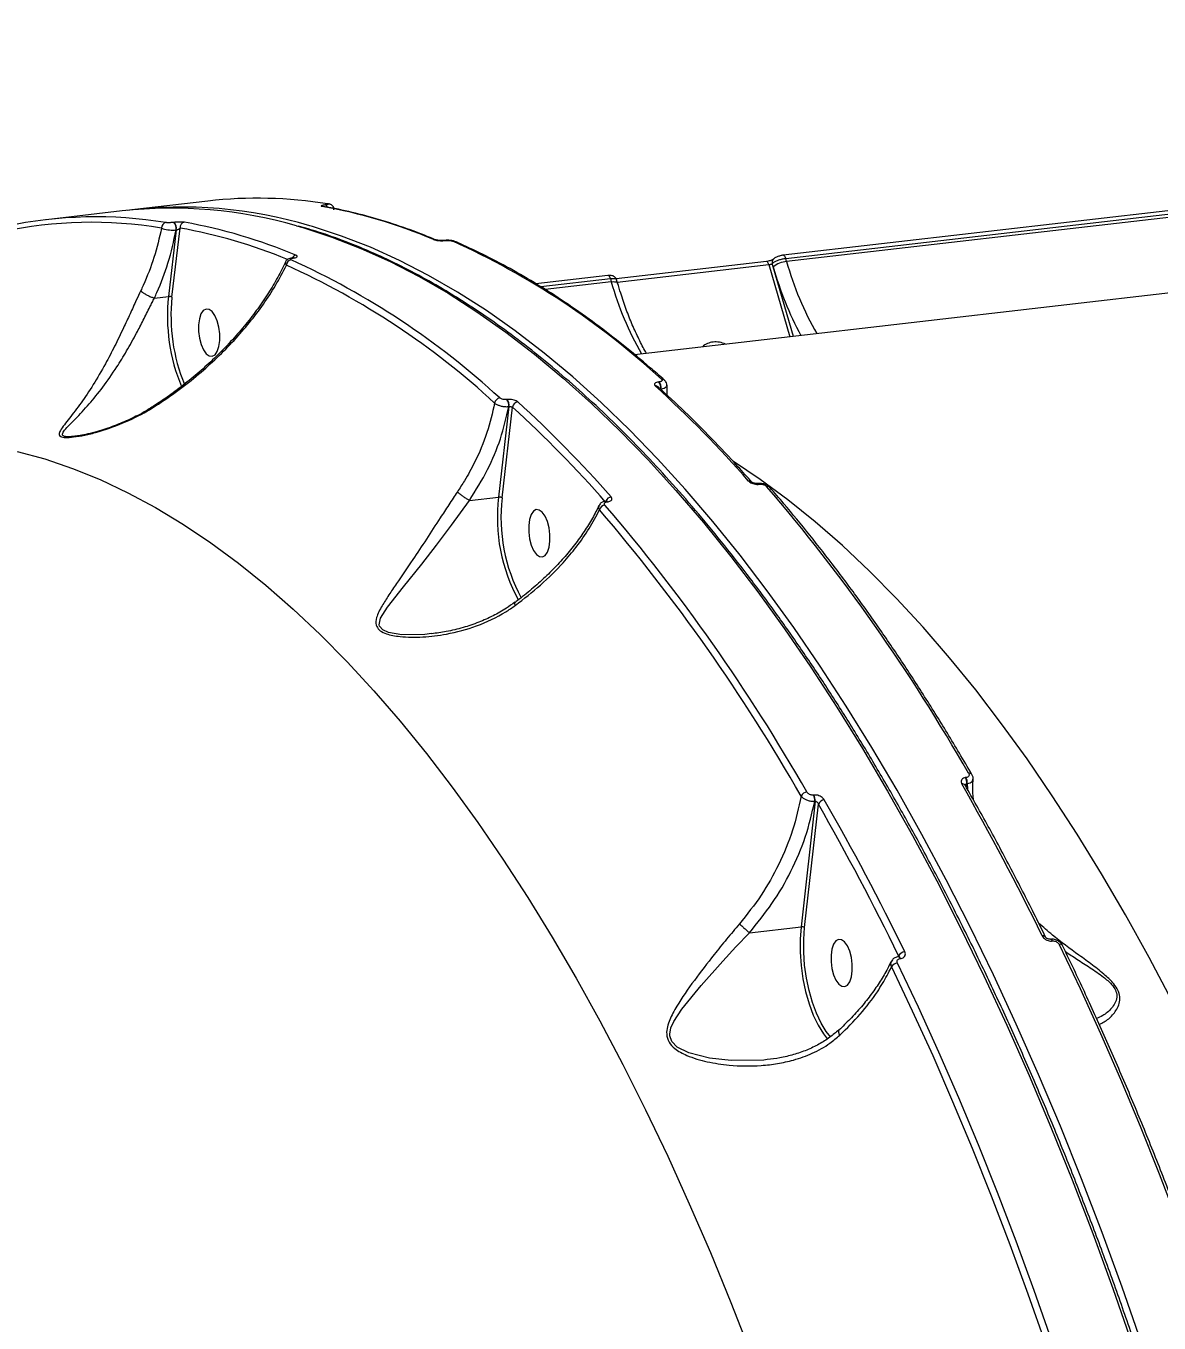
# Model space of a CAD drawing. Header units: millimetres. Extents: x -10881 to 8954, y -8695 to 5624.
# Drawn here: x 4258.3 to 4471.9, y -3140.9 to -2896.4 of the extents above; entities that cross this region are included whole.
import ezdxf

# ---------------------------------------------------------------- set-up
doc = ezdxf.new("R2010")
doc.units = ezdxf.units.MM
for name, color, linetype in [('DIKOM_ОБЪЕКТ', 7, 'Continuous'), ('DIKOM_РАЗМЕР_ЗОНА', 7, 'Continuous'), ('DIKOM_РАЗМЕР_ОБЪЕКТА', 7, 'Continuous')]:
    doc.layers.add(name, color=color, linetype=linetype)
doc.styles.add('style1', font='arial.ttf', dxfattribs={"width": 0.8})
doc.dimstyles.new('1-50', dxfattribs={"dimtxt": 300, "dimasz": 200, "dimexe": 100, "dimexo": 0, "dimgap": 100, "dimtad": 1, "dimtxsty": 'style1', "dimcen": 200, "dimclrd": 7, "dimclre": 7, "dimclrt": 7, "dimadec": 1, "dimazin": 2, "dimtfac": 1, "dimtmove": 0, "dimatfit": 2, "dimfxl": 0, "dimlwd": 25, "dimlwe": 18, "dimarcsym": 0})

# ---------------------------------------------------------------- blocks, each defined once
blk = doc.blocks.new('*D10')
at = {"layer": 'Defpoints', "color": 0, "transparency": 16777216}
for p in [(-7152.73, 2730.8), (7385.22, 911.28), (7385.22, -7693.77)]:
    blk.add_point(p, dxfattribs=at)
at = {"layer": 'DIKOM_РАЗМЕР_ОБЪЕКТА', "color": 7, "lineweight": 18, "transparency": 16777216}
for p, q in [((-7152.73, 2730.8), (-7152.73, -7793.77)), ((7385.22, 911.28), (7385.22, -7793.77))]:
    blk.add_line(p, q, dxfattribs=at)
at = {"layer": 'DIKOM_РАЗМЕР_ОБЪЕКТА', "color": 7, "lineweight": 25, "transparency": 16777216}
blk.add_line((-6952.73, -7693.77), (7185.22, -7693.77), dxfattribs=at)
at = {"layer": 'DIKOM_РАЗМЕР_ОБЪЕКТА', "color": 7, "transparency": 16777216}
for points in [[(-6952.73, -7660.43), (-6952.73, -7727.1), (-7152.73, -7693.77)], [(7185.22, -7660.43), (7185.22, -7727.1), (7385.22, -7693.77)]]:
    blk.add_solid(points, dxfattribs=at)
at = {"layer": 'DIKOM_РАЗМЕР_ОБЪЕКТА', "color": 7, "transparency": 16777216, "insert": (116.24, -7440.59), "char_height": 300, "attachment_point": 5, "style": 'style1'}
blk.add_mtext('14500', dxfattribs=at)
blk = doc.blocks.new('*D12')
at = {"layer": 'Defpoints', "color": 0, "transparency": 16777216}
for p in [(-9113.32, 3014.05), (8954.2, 2756.48), (8954.2, -8594.51)]:
    blk.add_point(p, dxfattribs=at)
at = {"layer": 'DIKOM_РАЗМЕР_ЗОНА', "color": 7, "lineweight": 18, "transparency": 16777216}
for p, q in [((-9113.32, 3014.05), (-9113.32, -8694.51)), ((8954.2, 2756.48), (8954.2, -8694.51))]:
    blk.add_line(p, q, dxfattribs=at)
at = {"layer": 'DIKOM_РАЗМЕР_ЗОНА', "color": 7, "lineweight": 25, "transparency": 16777216}
blk.add_line((-8913.32, -8594.51), (8754.2, -8594.51), dxfattribs=at)
at = {"layer": 'DIKOM_РАЗМЕР_ЗОНА', "color": 7, "transparency": 16777216}
for points in [[(-8913.32, -8561.18), (-8913.32, -8627.85), (-9113.32, -8594.51)], [(8754.2, -8561.18), (8754.2, -8627.85), (8954.2, -8594.51)]]:
    blk.add_solid(points, dxfattribs=at)
at = {"layer": 'DIKOM_РАЗМЕР_ЗОНА', "color": 7, "transparency": 16777216, "insert": (-79.56, -8341.34), "char_height": 300, "attachment_point": 5, "style": 'style1'}
blk.add_mtext('18000', dxfattribs=at)

msp = doc.modelspace()

# ---------------------------------------------------------------- linework, layer by layer
at = {"layer": 'DIKOM_ОБЪЕКТ', "color": 7, "linetype": 'Continuous', "lineweight": 15}
for p, q in [((4664.16, -2924.729), (4373.044, -2958.332)), ((4292.593, -2929.366), (4278.244, -2931.022)), ((4276.457, -2931.228), (4262.108, -2932.884)), ((4314.752, -2930.096), (4314.723, -2930.1)), ((4475.201, -2931.027), (4401.042, -2939.587)), ((4401.52, -2940.174), (4475.679, -2931.615)), ((4286.131, -2933.4), (4286.102, -2933.403)), ((4475.853, -2932.213), (4401.695, -2940.773)), ((4286.628, -2934.819), (4285.159, -2947.348)), ((4285.825, -2947.507), (4287.354, -2934.462)), ((4286.598, -2934.823), (4286.628, -2934.819)), ((4337.266, -2936.784), (4337.174, -2936.795)), ((4337.283, -2936.812), (4337.375, -2936.801)), ((4308.583, -2940.095), (4308.491, -2940.106)), ((4308.599, -2940.123), (4308.692, -2940.112)), ((4397.876, -2940.776), (4369.569, -2944.043)), ((4369.777, -2944.661), (4398.354, -2941.363)), ((4398.354, -2941.363), (4402.307, -2954.954)), ((4399.181, -2941.792), (4398.996, -2941.158)), ((4401.695, -2940.773), (4401.52, -2940.174)), ((4367.984, -2943.403), (4354.426, -2944.968)), ((4355.337, -2945.505), (4368.462, -2943.99)), ((4368.462, -2943.99), (4368.636, -2944.589)), ((4402.987, -2954.876), (4399.181, -2941.792)), ((4368.636, -2944.589), (4356.15, -2946.03)), ((4369.83, -2944.843), (4369.65, -2944.225)), ((4282.512, -2947.652), (4282.519, -2947.652)), ((4282.519, -2947.652), (4285.159, -2947.348)), ((4377.648, -2963.477), (4377.599, -2963.482)), ((4377.946, -2964.818), (4377.995, -2964.812)), ((4379.161, -2965.964), (4379.187, -2964.107)), ((4349.355, -2968.118), (4347.399, -2985.172)), ((4348.064, -2985.33), (4350.024, -2968.24)), ((4349.008, -2966.782), (4348.958, -2966.788)), ((4349.306, -2968.124), (4349.355, -2968.118)), ((4396.353, -2982.63), (4396.282, -2982.638)), ((4396.532, -2982.765), (4396.603, -2982.757)), ((4341.936, -2985.802), (4347.399, -2985.172)), ((4367.691, -2985.938), (4367.62, -2985.947)), ((4367.869, -2986.074), (4367.941, -2986.065)), ((4435.51, -3038.041), (4435.439, -3038.049)), ((4435.571, -3039.897), (4435.649, -3039.203)), ((4435.649, -3039.203), (4435.72, -3039.195)), ((4435.72, -3039.195), (4435.764, -3040.242)), ((4406.848, -3041.349), (4406.777, -3041.357)), ((4407.058, -3042.503), (4404.403, -3066.169)), ((4405.068, -3066.327), (4407.675, -3043.089)), ((4406.987, -3042.512), (4407.058, -3042.503)), ((4394.675, -3067.292), (4404.403, -3066.169)), ((4451.429, -3068.522), (4451.38, -3068.528)), ((4451.761, -3068.86), (4451.81, -3068.854)), ((4422.788, -3071.828), (4422.739, -3071.834)), ((4422.807, -3071.657), (4422.741, -3071.834)), ((4423.12, -3072.166), (4423.17, -3072.16))]:
    msp.add_line(p, q, dxfattribs=at)
at = {"layer": 'DIKOM_ОБЪЕКТ', "color": 7, "linetype": 'Continuous', "lineweight": 15, "flags": 128}
for points in [[(4314.33, -2930.383), (4314.275, -2930.375), (4314.1, -2930.376)], [(4309.314, -2934.038), (4310.519, -2934.384), (4315.984, -2936.166), (4321.455, -2938.295), (4326.929, -2940.769), (4332.402, -2943.586), (4337.867, -2946.745), (4343.322, -2950.242), (4348.761, -2954.074), (4354.179, -2958.238), (4359.573, -2962.731), (4364.937, -2967.549), (4370.267, -2972.688), (4375.559, -2978.143), (4380.808, -2983.911), (4386.009, -2989.985), (4391.159, -2996.361), (4396.253, -3003.034), (4401.286, -3009.997), (4406.255, -3017.246), (4411.155, -3024.773), (4415.982, -3032.574), (4420.733, -3040.64), (4425.402, -3048.966), (4429.986, -3057.544), (4434.482, -3066.366), (4438.885, -3075.427), (4443.192, -3084.717), (4447.399, -3094.23), (4451.503, -3103.956), (4455.499, -3113.889), (4459.386, -3124.019), (4463.159, -3134.338), (4466.815, -3144.838)], [(4468.602, -3144.632), (4464.946, -3134.132), (4461.173, -3123.813), (4457.286, -3113.683), (4453.29, -3103.75), (4449.186, -3094.023), (4444.979, -3084.511), (4440.672, -3075.221), (4436.269, -3066.16), (4431.773, -3057.337), (4427.189, -3048.759), (4422.52, -3040.434), (4417.769, -3032.368), (4412.942, -3024.567), (4408.042, -3017.04), (4403.073, -3009.791), (4398.04, -3002.827), (4392.946, -2996.155), (4387.796, -2989.778), (4382.595, -2983.704), (4377.346, -2977.937), (4372.054, -2972.482), (4366.724, -2967.343), (4361.36, -2962.525), (4355.966, -2958.032), (4350.548, -2953.868), (4345.109, -2950.035), (4339.654, -2946.538), (4334.189, -2943.38), (4328.716, -2940.562), (4323.242, -2938.088), (4317.771, -2935.96), (4312.306, -2934.178), (4311.792, -2934.028)], [(4398.354, -2941.363), (4398.297, -2941.197), (4398.228, -2941.052), (4398.151, -2940.934), (4398.068, -2940.846), (4397.982, -2940.792), (4397.897, -2940.774), (4397.876, -2940.776)], [(4401.52, -2940.174), (4401.463, -2940.009), (4401.395, -2939.865), (4401.319, -2939.747), (4401.236, -2939.659), (4401.151, -2939.605), (4401.065, -2939.586), (4401.039, -2939.588)], [(4368.462, -2943.99), (4368.405, -2943.825), (4368.337, -2943.681), (4368.26, -2943.562), (4368.178, -2943.475), (4368.092, -2943.42), (4368.007, -2943.402), (4367.984, -2943.403)], [(4368.636, -2944.589), (4368.971, -2944.565), (4369.265, -2944.572), (4369.506, -2944.612), (4369.687, -2944.681), (4369.799, -2944.779), (4369.83, -2944.843)], [(4290.983, -2951.56), (4290.826, -2952.688), (4290.832, -2953.937), (4290.999, -2955.207), (4291.315, -2956.393), (4291.753, -2957.4), (4292.279, -2958.147), (4292.849, -2958.573), (4293.418, -2958.643), (4293.938, -2958.352), (4294.369, -2957.723), (4294.676, -2956.808), (4294.832, -2955.68), (4294.827, -2954.431), (4294.659, -2953.162), (4294.343, -2951.975), (4293.905, -2950.968), (4293.379, -2950.221), (4292.809, -2949.796), (4292.241, -2949.725), (4291.72, -2950.016), (4291.289, -2950.645), (4290.983, -2951.56)], [(4256.611, -2976.573), (4261.825, -2977.996), (4267.05, -2979.768), (4272.282, -2981.889), (4277.515, -2984.357), (4282.744, -2987.169), (4287.965, -2990.322), (4293.172, -2993.814), (4298.362, -2997.641), (4303.528, -3001.8), (4308.667, -3006.288), (4313.774, -3011.099), (4318.843, -3016.229), (4323.87, -3021.674), (4328.851, -3027.428), (4333.78, -3033.487), (4338.653, -3039.844), (4343.466, -3046.493), (4348.214, -3053.429), (4352.893, -3060.645), (4357.498, -3068.134), (4362.026, -3075.889), (4366.471, -3083.904), (4370.83, -3092.17), (4375.098, -3100.68), (4379.272, -3109.426), (4383.348, -3118.399), (4387.322, -3127.592), (4391.191, -3136.997), (4394.95, -3146.603)], [(4474.383, -3080.217), (4470.024, -3071.951), (4465.579, -3063.937), (4461.052, -3056.181), (4456.447, -3048.692), (4451.768, -3041.476), (4447.02, -3034.54), (4442.207, -3027.891), (4437.333, -3021.534), (4432.404, -3015.475), (4427.424, -3009.721), (4422.397, -3004.276), (4417.327, -2999.146), (4412.221, -2994.335), (4407.082, -2989.848), (4401.915, -2985.688), (4396.726, -2981.861), (4391.681, -2978.473)], [(4334.766, -3010.916), (4333.485, -3011.096), (4329.144, -3011.131), (4326.637, -3010.714), (4325.551, -3010.22), (4324.971, -3009.526), (4324.967, -3009.515), (4324.902, -3009.27), (4325.141, -3007.997), (4326.421, -3005.93), (4329.463, -3002.084), (4332.946, -2997.808), (4335.708, -2994.241), (4338.543, -2990.442), (4340.234, -2988.127), (4341.929, -2985.803), (4341.93, -2985.801), (4341.93, -2985.801)], [(4353.222, -2989.384), (4353.066, -2990.512), (4353.071, -2991.761), (4353.239, -2993.031), (4353.554, -2994.217), (4353.993, -2995.224), (4354.518, -2995.971), (4355.089, -2996.397), (4355.657, -2996.467), (4356.178, -2996.176), (4356.609, -2995.547), (4356.915, -2994.632), (4357.072, -2993.504), (4357.066, -2992.255), (4356.899, -2990.986), (4356.583, -2989.799), (4356.145, -2988.792), (4355.619, -2988.045), (4355.049, -2987.62), (4354.48, -2987.549), (4353.959, -2987.84), (4353.528, -2988.469), (4353.222, -2989.384)], [(4404.403, -3066.169), (4404.235, -3068.521), (4404.24, -3070.979), (4404.417, -3073.485), (4404.763, -3075.981), (4405.27, -3078.41), (4405.925, -3080.712), (4406.714, -3082.836), (4407.617, -3084.732), (4408.614, -3086.354), (4409.391, -3087.347)], [(4398.04, -3091.189), (4397.402, -3091.306), (4391.21, -3091.413), (4387.157, -3090.974), (4383.254, -3089.971), (4381.031, -3088.853), (4380.022, -3087.802), (4379.671, -3086.75), (4379.658, -3086.454), (4379.887, -3085.215), (4380.424, -3084.015), (4381.941, -3081.684), (4385.554, -3077.229), (4389.638, -3072.681), (4392.12, -3069.988), (4394.672, -3067.292), (4394.673, -3067.291), (4394.673, -3067.291)], [(4409.994, -3086.963), (4409.152, -3085.899), (4408.185, -3084.326), (4407.309, -3082.488), (4406.545, -3080.429), (4405.909, -3078.196), (4405.418, -3075.842), (4405.082, -3073.421), (4404.91, -3070.991), (4404.906, -3068.607), (4405.068, -3066.327)], [(4410.226, -3070.382), (4410.07, -3071.51), (4410.075, -3072.759), (4410.243, -3074.028), (4410.558, -3075.214), (4410.997, -3076.222), (4411.522, -3076.968), (4412.093, -3077.394), (4412.661, -3077.464), (4413.182, -3077.173), (4413.613, -3076.545), (4413.919, -3075.629), (4414.076, -3074.501), (4414.07, -3073.252), (4413.903, -3071.983), (4413.587, -3070.797), (4413.149, -3069.79), (4412.623, -3069.043), (4412.053, -3068.617), (4411.484, -3068.547), (4410.963, -3068.838), (4410.532, -3069.466), (4410.226, -3070.382)], [(4453.071, -3069.498), (4457.008, -3077.795), (4460.864, -3086.276), (4464.638, -3094.937), (4468.327, -3103.771), (4471.928, -3112.772), (4475.439, -3121.934), (4478.857, -3131.251), (4482.18, -3140.716)], [(4451.694, -3144.235), (4448.372, -3134.77), (4444.954, -3125.453), (4441.443, -3116.291), (4437.842, -3107.29), (4434.153, -3098.456), (4430.379, -3089.795), (4426.522, -3081.313), (4422.586, -3073.017)], [(4421.447, -3073.731), (4425.375, -3082.009), (4429.223, -3090.472), (4432.989, -3099.114), (4436.669, -3107.929), (4440.262, -3116.91), (4443.765, -3126.052), (4447.176, -3135.348), (4450.491, -3144.792)]]:
    msp.add_lwpolyline(points, dxfattribs=at)
at = {"layer": 'DIKOM_ОБЪЕКТ', "color": 7, "linetype": 'Continuous', "lineweight": 15}
for centre, radius, start, end in [((4301.915, -3011.384), 82.546, 80.75383, 96.48411), ((4285.754, -3016.028), 85.308, 73.96796, 96.25645), ((4287.635, -3015.006), 84.504, 73.38904, 96.99018), ((4296.818, -3027.083), 98.238, 67.06038, 79.86778), ((4314.473, -2930.686), 0.638, 15.40102, 66.93832), ((4314.499, -2930.687), 0.643, 14.82425, 66.83457), ((4270.668, -3014.923), 81.545, 80.69134, 102.00071), ((4271.474, -3014.078), 81.726, 80.69134, 102.00071), ((4284.862, -2934.419), 1.005, 99.70679, 181.83804), ((4285.261, -2934.494), 1.377, 346.17307, 52.37175), ((4285.291, -2934.49), 1.377, 346.17307, 52.37175), ((4288.364, -2934.367), 1.015, 99.9182, 185.38379), ((4270.907, -3030.073), 98.238, 67.06038, 79.86778), ((4270.173, -3030.681), 97.741, 67.49412, 79.87635), ((4335.201, -2937.389), 0.781, 66.80698, 96.90533), ((4337.197, -2937.001), 0.208, 65.52342, 96.4711), ((4337.289, -2936.991), 0.208, 65.53419, 96.06278), ((4338.855, -2937.707), 0.781, 66.70226, 96.91177), ((4277.514, -3072.189), 148.478, 47.35377, 65.6379), ((4308.453, -2941.5), 1.065, 99.57074, 177.69286), ((4246.277, -3076.416), 148.15, 47.35377, 65.6379), ((4247.029, -3075.708), 148.478, 47.35377, 65.6379), ((4309.338, -2940.59), 0.996, 98.15099, 151.31723), ((4308.513, -2940.312), 0.208, 65.53048, 96.20238), ((4308.605, -2940.302), 0.208, 65.53194, 96.14731), ((4399.782, -2940.912), 0.823, 136.76723, 197.37372), ((4402.073, -2945.316), 4.558, 94.76135, 129.37515), ((4458.551, -2924.971), 59.012, 195.53233, 209.8781), ((4460.387, -2924.668), 63.557, 195.631, 208.21351), ((4425.493, -2928.787), 59.012, 195.53233, 209.8781), ((4319.679, -2951.042), 34.717, 173.8911, 202.55576), ((4319.32, -2951.086), 33.686, 173.90118, 202.46179), ((4388.148, -2959.309), 3.376, 95.54811, 133.39231), ((4388.264, -2960.538), 4.61, 65.22651, 95.50797), ((4376.226, -2964.552), 1.74, 351.20673, 37.92552), ((4376.275, -2964.546), 1.74, 351.20673, 37.92552), ((4378.207, -2963.697), 0.728, 49.10926, 98.17087), ((4377.025, -2964.953), 0.725, 48.94163, 98.27683), ((4222.221, -3133.755), 229.496, 41.34465, 47.61728), ((4347.796, -2967.651), 1.169, 98.73519, 169.82859), ((4347.586, -2967.858), 1.74, 351.20673, 37.92552), ((4347.635, -2967.852), 1.74, 351.20673, 37.92552), ((4351.185, -2968.382), 1.169, 98.6252, 173.0431), ((4195.694, -3137.356), 228.95, 41.34465, 47.61728), ((4196.311, -3136.745), 229.496, 41.34465, 47.61728), ((4394.629, -2982.835), 0.692, 42.98924, 99.43491), ((4396.289, -2982.934), 0.295, 34.76364, 91.36695), ((4396.359, -2982.927), 0.297, 34.86714, 90.37684), ((4398.032, -2983.844), 0.694, 43.44511, 99.36628), ((4134.16, -3209.229), 347.385, 29.67372, 40.60013), ((4379.571, -2989.088), 32.409, 173.05974, 208.67208), ((4379.574, -2989.072), 31.731, 173.22758, 208.3792), ((4368.783, -2986.367), 1.237, 98.28404, 160.13548), ((4367.607, -2987.897), 1.232, 98.10708, 165.20144), ((4103.239, -3213.153), 346.618, 29.67372, 40.60013), ((4103.674, -3212.747), 347.385, 29.67372, 40.60013), ((4367.626, -2986.243), 0.297, 34.83858, 90.64859), ((4367.698, -2986.233), 0.295, 34.73292, 91.66375), ((4434.845, -3039.879), 0.631, 37.18824, 102.43819), ((4006.927, -3284.178), 492.93, 26.02497, 29.79221), ((4433.638, -3038.973), 2.024, 353.46067, 27.15226), ((4433.71, -3038.964), 2.024, 353.46067, 27.15226), ((4436.132, -3037.847), 0.613, 36.36934, 103.55544), ((4405.667, -3042.166), 1.404, 96.71088, 154.28823), ((4404.976, -3042.281), 2.024, 353.46067, 27.15226), ((4405.047, -3042.273), 2.024, 353.46067, 27.15226), ((4408.949, -3043.628), 1.383, 96.26072, 157.0555), ((3980.913, -3287.421), 491.757, 26.02497, 29.79221), ((3981.017, -3287.169), 492.93, 26.02497, 29.79221), ((4404.537, -3067.084), 0.925, 54.94816, 98.33679), ((4450.035, -3068.454), 0.578, 34.92658, 105.9848), ((4451.321, -3068.981), 0.456, 15.39792, 82.91927), ((4451.366, -3068.978), 0.461, 15.60473, 81.80347), ((4424.111, -3072.369), 1.486, 95.63944, 151.38601), ((4453.228, -3070.059), 0.583, 35.36135, 105.66557), ((4422.749, -3074.542), 1.534, 96.10153, 148.08995), ((4422.679, -3072.288), 0.459, 15.50348, 82.34885), ((4422.73, -3072.281), 0.456, 15.38594, 82.9841)]:
    msp.add_arc(centre, radius, start, end, dxfattribs=at)
for points, knots in [([(4314.723, -2930.1), (4314.657, -2930.108), (4314.442, -2930.134), (4314.14, -2930.188), (4313.927, -2930.258), (4313.894, -2930.326), (4314.031, -2930.36), (4314.1, -2930.376)], [0, 0, 0, 0, 0.093152, 0.3038958, 0.5302269, 0.765188, 1, 1, 1, 1]), ([(4314.331, -2930.383), (4314.33, -2930.383), (4314.321, -2930.382), (4314.326, -2930.383), (4314.331, -2930.383)], [0, 0, 0, 0, 0.0757861, 1, 1, 1, 1]), ([(4335.501, -2936.668), (4334.587, -2936.294), (4331.939, -2935.212), (4327.56, -2933.657), (4322.369, -2932.112), (4317.959, -2931.053), (4315.284, -2930.559), (4314.33, -2930.383)], [0, 0, 0, 0, 0.1293171, 0.3744333, 0.6194503, 0.8643331, 1, 1, 1, 1]), ([(4315.178, -2929.91), (4315.225, -2929.921), (4315.318, -2929.942), (4315.295, -2929.987), (4315.15, -2930.035), (4314.943, -2930.073), (4314.796, -2930.091), (4314.752, -2930.096)], [0, 0, 0, 0, 0.2336562, 0.4673227, 0.6955597, 0.9087114, 1, 1, 1, 1]), ([(4316.342, -2931.007), (4316.349, -2930.954), (4316.372, -2930.776), (4316.272, -2930.502), (4316.095, -2930.248), (4315.892, -2930.084), (4315.692, -2929.987), (4315.513, -2929.933), (4315.407, -2929.918), (4315.353, -2929.91)], [0, 0, 0, 0, 0.0910276, 0.3017015, 0.4707437, 0.6165851, 0.7459658, 0.8707506, 1, 1, 1, 1]), ([(4286.102, -2933.403), (4286, -2933.414), (4285.796, -2933.434), (4285.458, -2933.452), (4285.136, -2933.457), (4284.864, -2933.45), (4284.747, -2933.436), (4284.693, -2933.429)], [0, 0, 0, 0, 0.1951513, 0.3900918, 0.5932741, 0.8111156, 1, 1, 1, 1]), ([(4288.189, -2933.367), (4288.11, -2933.357), (4287.941, -2933.334), (4287.546, -2933.321), (4287.078, -2933.328), (4286.583, -2933.354), (4286.282, -2933.384), (4286.131, -2933.4)], [0, 0, 0, 0, 0.1890341, 0.4045268, 0.6068518, 0.803372, 1, 1, 1, 1]), ([(4512.71, -3390.163), (4512.608, -3388.163), (4512.315, -3382.362), (4511.721, -3372.739), (4510.883, -3361.296), (4509.904, -3349.842), (4508.785, -3338.387), (4507.529, -3326.94), (4506.135, -3315.509), (4504.605, -3304.103), (4502.94, -3292.73), (4501.141, -3281.399), (4499.209, -3270.118), (4497.147, -3258.896), (4494.955, -3247.741), (4492.635, -3236.662), (4490.189, -3225.667), (4487.619, -3214.764), (4484.927, -3203.962), (4482.114, -3193.268), (4479.183, -3182.69), (4476.136, -3172.238), (4472.975, -3161.917), (4469.702, -3151.737), (4466.321, -3141.704), (4462.834, -3131.826), (4459.242, -3122.112), (4455.549, -3112.567), (4451.758, -3103.199), (4447.871, -3094.016), (4443.892, -3085.023), (4439.822, -3076.229), (4435.666, -3067.638), (4431.426, -3059.259), (4427.106, -3051.097), (4422.708, -3043.158), (4418.236, -3035.448), (4413.694, -3027.974), (4409.083, -3020.74), (4404.409, -3013.752), (4399.674, -3007.016), (4394.882, -3000.536), (4390.036, -2994.318), (4385.141, -2988.366), (4380.198, -2982.684), (4375.213, -2977.278), (4370.189, -2972.15), (4365.129, -2967.306), (4360.037, -2962.749), (4354.918, -2958.482), (4349.775, -2954.509), (4344.612, -2950.834), (4339.432, -2947.458), (4334.241, -2944.385), (4329.041, -2941.617), (4323.838, -2939.154), (4318.635, -2937.011), (4313.894, -2935.304), (4310.892, -2934.453), (4309.621, -2934.092)], [0, 0, 0, 0, 0.009352, 0.0271207, 0.0448898, 0.0626588, 0.0804277, 0.0981966, 0.1159654, 0.1337343, 0.1515032, 0.1692722, 0.1870413, 0.2048104, 0.2225797, 0.2403492, 0.2581188, 0.2758886, 0.2936587, 0.3114291, 0.3291997, 0.3469707, 0.364742, 0.3825137, 0.4002858, 0.4180584, 0.4358315, 0.4536051, 0.4713793, 0.4891541, 0.5069295, 0.5247056, 0.5424824, 0.56026, 0.5780384, 0.5958176, 0.6135977, 0.6313787, 0.6491606, 0.6669434, 0.6847271, 0.7025116, 0.720297, 0.7380832, 0.7558699, 0.7736572, 0.7914447, 0.809232, 0.8270189, 0.8448047, 0.8625888, 0.8803707, 0.8981494, 0.9159239, 0.9336934, 0.9514566, 0.9692125, 0.9869601, 1, 1, 1, 1]), ([(4283.858, -2934.451), (4283.431, -2936.304), (4282.594, -2939.937), (4281.05, -2943.874), (4280.087, -2945.933), (4279.933, -2946.261)], [0, 0, 0, 0, 0.4665329, 0.9150118, 1, 1, 1, 1]), ([(4282.519, -2947.652), (4282.676, -2947.311), (4283.665, -2945.15), (4285.301, -2940.874), (4286.151, -2936.912), (4286.598, -2934.823)], [0, 0, 0, 0, 0.0814791, 0.5156603, 1, 1, 1, 1]), ([(4283.858, -2934.451), (4283.96, -2934.5), (4284.18, -2934.606), (4284.707, -2934.735), (4285.334, -2934.821), (4285.995, -2934.857), (4286.396, -2934.834), (4286.598, -2934.823)], [0, 0, 0, 0, 0.18478466, 0.39880884, 0.60126617, 0.79902967, 1, 1, 1, 1]), ([(4286.628, -2934.819), (4286.668, -2934.813), (4286.719, -2934.805), (4286.828, -2934.775), (4286.96, -2934.727), (4287.123, -2934.644), (4287.261, -2934.552), (4287.324, -2934.491), (4287.354, -2934.462)], [0, 0, 0, 0, 0.1271618, 0.162621, 0.3404126, 0.5454045, 0.7831459, 1, 1, 1, 1]), ([(4335.107, -2936.613), (4335.123, -2936.62), (4335.24, -2936.667), (4335.509, -2936.74), (4335.961, -2936.81), (4336.418, -2936.844), (4336.872, -2936.848), (4337.146, -2936.824), (4337.283, -2936.812)], [0, 0, 0, 0, 0.0392374, 0.287234, 0.4951935, 0.6709996, 0.8353028, 1, 1, 1, 1]), ([(4337.173, -2936.794), (4337.1, -2936.801), (4336.941, -2936.817), (4336.638, -2936.823), (4336.291, -2936.81), (4335.924, -2936.771), (4335.652, -2936.719), (4335.512, -2936.672), (4335.51, -2936.671), (4335.509, -2936.671)], [0, 0, 0, 0, 0.1091304, 0.2385333, 0.3925946, 0.5781367, 0.7966806, 0.963086, 1, 1, 1, 1]), ([(4339.161, -2936.997), (4339.066, -2936.958), (4338.798, -2936.848), (4338.334, -2936.779), (4337.755, -2936.745), (4337.428, -2936.771), (4337.268, -2936.784)], [0, 0, 0, 0, 0.1878824, 0.5270623, 0.7688852, 1, 1, 1, 1]), ([(4337.375, -2936.801), (4337.464, -2936.794), (4337.641, -2936.778), (4337.934, -2936.781), (4338.224, -2936.803), (4338.506, -2936.848), (4338.676, -2936.896), (4338.75, -2936.927), (4338.761, -2936.932)], [0, 0, 0, 0, 0.16733432, 0.33445433, 0.50913205, 0.71306547, 0.95772864, 1, 1, 1, 1]), ([(4378.681, -2963.144), (4377.787, -2962.353), (4375.195, -2960.06), (4370.883, -2956.485), (4365.739, -2952.519), (4360.575, -2948.854), (4355.395, -2945.488), (4350.203, -2942.425), (4345.096, -2939.717), (4341.415, -2937.974), (4339.468, -2937.123), (4339.164, -2936.99)], [0, 0, 0, 0, 0.0688338, 0.1996418, 0.3304436, 0.461228, 0.591989, 0.7227195, 0.853412, 0.9771216, 1, 1, 1, 1]), ([(4282.745, -2967.987), (4284.156, -2967.044), (4286.996, -2965.145), (4290.842, -2962.074), (4294.38, -2958.9), (4297.578, -2955.643), (4300.5, -2952.269), (4303.111, -2948.804), (4305.48, -2945.18), (4306.737, -2942.731), (4307.39, -2941.458)], [0, 0, 0, 0, 0.1236845, 0.2488957, 0.3689549, 0.4902801, 0.6125466, 0.7376087, 0.8635715, 1, 1, 1, 1]), ([(4307.222, -2940.837), (4307.176, -2940.946), (4306.716, -2942.026), (4305.583, -2944.11), (4303.812, -2947.072), (4301.755, -2950.037), (4299.457, -2952.982), (4296.936, -2955.867), (4294.225, -2958.652), (4291.369, -2961.295), (4288.392, -2963.77), (4285.531, -2965.938), (4283.597, -2967.212), (4282.748, -2967.772)], [0, 0, 0, 0, 0.0116842, 0.1157072, 0.2200433, 0.3245648, 0.4291358, 0.5335521, 0.6359251, 0.7356428, 0.832452, 0.9263576, 1, 1, 1, 1]), ([(4307.251, -2940.849), (4307.221, -2940.913), (4307.144, -2941.08), (4307.255, -2941.299), (4307.371, -2941.436), (4307.39, -2941.458)], [0, 0, 0, 0, 0.3459847, 0.8952707, 1, 1, 1, 1]), ([(4308.484, -2940.111), (4308.329, -2940.133), (4308.039, -2940.174), (4307.684, -2940.326), (4307.387, -2940.547), (4307.285, -2940.753), (4307.244, -2940.836)], [0, 0, 0, 0, 0.3072127, 0.5744668, 0.8284038, 1, 1, 1, 1]), ([(4308.276, -2940.451), (4308.214, -2940.416), (4308.104, -2940.354), (4308.124, -2940.263), (4308.247, -2940.191), (4308.425, -2940.146), (4308.559, -2940.128), (4308.599, -2940.123)], [0, 0, 0, 0, 0.3025704, 0.534681, 0.7254608, 0.9171004, 1, 1, 1, 1]), ([(4308.871, -2940.04), (4308.865, -2940.043), (4308.853, -2940.047), (4308.753, -2940.072), (4308.644, -2940.087), (4308.582, -2940.095)], [0, 0, 0, 0, 0.2964723, 0.6048955, 1, 1, 1, 1]), ([(4308.692, -2940.112), (4308.752, -2940.104), (4308.963, -2940.077), (4309.242, -2940.004), (4309.435, -2939.889), (4309.461, -2939.747), (4309.29, -2939.655), (4309.196, -2939.604)], [0, 0, 0, 0, 0.0796272, 0.2757181, 0.4707552, 0.7105349, 1, 1, 1, 1]), ([(4399.191, -2940.34), (4399.187, -2940.343), (4399.179, -2940.349), (4399.103, -2940.399), (4398.956, -2940.476), (4398.719, -2940.575), (4398.404, -2940.676), (4398.1, -2940.747), (4397.94, -2940.765), (4397.881, -2940.772)], [0, 0, 0, 0, 0.0869386, 0.1927937, 0.3200797, 0.4882507, 0.6759243, 0.8804286, 1, 1, 1, 1]), ([(4398.354, -2941.363), (4398.406, -2941.355), (4398.511, -2941.34), (4398.678, -2941.298), (4398.829, -2941.247), (4398.938, -2941.198), (4398.98, -2941.169), (4398.996, -2941.158)], [0, 0, 0, 0, 0.2139775, 0.4281717, 0.6427849, 0.8579017, 1, 1, 1, 1]), ([(4398.996, -2941.158), (4399.06, -2941.099), (4399.219, -2940.952), (4399.64, -2940.708), (4400.231, -2940.465), (4400.894, -2940.27), (4401.311, -2940.206), (4401.52, -2940.174)], [0, 0, 0, 0, 0.1417164, 0.3563996, 0.5709512, 0.7854607, 1, 1, 1, 1]), ([(4401.04, -2939.592), (4401.002, -2939.595), (4400.78, -2939.614), (4400.325, -2939.723), (4399.721, -2939.962), (4399.342, -2940.151), (4399.194, -2940.341), (4399.185, -2940.352)], [0, 0, 0, 0, 0.0568221, 0.3337428, 0.6278782, 0.9787341, 1, 1, 1, 1]), ([(4369.633, -2944.231), (4369.625, -2944.183), (4369.592, -2944.007), (4369.403, -2943.765), (4369.126, -2943.55), (4368.804, -2943.426), (4368.436, -2943.366), (4368.139, -2943.398), (4367.977, -2943.415)], [0, 0, 0, 0, 0.0669982, 0.2507531, 0.4117864, 0.568439, 0.764222, 1, 1, 1, 1]), ([(4368.462, -2943.99), (4368.59, -2943.979), (4368.913, -2943.95), (4369.319, -2943.987), (4369.594, -2944.085), (4369.616, -2944.193), (4369.623, -2944.233)], [0, 0, 0, 0, 0.20271443, 0.51201716, 0.82149069, 1, 1, 1, 1]), ([(4279.933, -2946.261), (4279.656, -2946.855), (4278.986, -2948.294), (4277.902, -2950.674), (4276.537, -2953.623), (4274.989, -2956.824), (4273.08, -2960.469), (4270.945, -2964.108), (4268.639, -2967.528), (4266.795, -2969.924), (4265.5, -2971.563), (4264.752, -2972.601), (4264.448, -2973.349), (4264.747, -2973.806), (4265.702, -2973.984), (4267.343, -2973.877), (4269.401, -2973.52), (4272.498, -2972.751), (4276.513, -2971.348), (4280.202, -2969.563), (4282.226, -2968.308), (4282.745, -2967.987)], [0, 0, 0, 0, 0.0311474, 0.0753855, 0.1207369, 0.1821177, 0.2453894, 0.3302629, 0.4176133, 0.506583, 0.5520953, 0.5980953, 0.6383945, 0.6670903, 0.6962024, 0.7286708, 0.766811, 0.8059849, 0.8877644, 0.9712469, 1, 1, 1, 1]), ([(4279.933, -2946.261), (4279.943, -2946.272), (4280.022, -2946.366), (4280.252, -2946.571), (4280.725, -2946.887), (4281.312, -2947.201), (4281.942, -2947.477), (4282.322, -2947.594), (4282.512, -2947.652)], [0, 0, 0, 0, 0.02596107, 0.20957522, 0.40718364, 0.60478967, 0.80239483, 1, 1, 1, 1]), ([(4375.267, -2958.075), (4375.221, -2957.997), (4374.726, -2957.157), (4373.82, -2955.397), (4372.588, -2952.716), (4371.443, -2949.823), (4370.528, -2947.179), (4370.02, -2945.479), (4369.83, -2944.843)], [0, 0, 0, 0, 0.0217517, 0.2336381, 0.4460769, 0.6590924, 0.8725954, 1, 1, 1, 1]), ([(4267.53, -2973.711), (4267.304, -2973.737), (4266.809, -2973.793), (4266.209, -2973.809), (4265.741, -2973.774), (4265.496, -2973.714), (4265.303, -2973.624), (4265.18, -2973.499), (4265.156, -2973.268), (4265.292, -2972.958), (4265.697, -2972.408), (4266.477, -2971.587), (4268.017, -2970.036), (4270.147, -2967.778), (4272.792, -2964.527), (4275.167, -2961.123), (4277.294, -2957.65), (4278.957, -2954.655), (4280.42, -2951.838), (4281.399, -2949.884), (4282.095, -2948.487), (4282.373, -2947.93), (4282.512, -2947.652), (4282.512, -2947.652)], [0, 0, 0, 0, 0.01790934, 0.03933207, 0.05457542, 0.07032845, 0.07642003, 0.09467112, 0.11350699, 0.14024067, 0.16744139, 0.22887471, 0.29111765, 0.41871909, 0.53858342, 0.66113196, 0.74708656, 0.83512336, 0.89592984, 0.95805771, 0.97897888, 0.99996779, 1, 1, 1, 1]), ([(4285.825, -2947.507), (4285.818, -2947.501), (4285.801, -2947.486), (4285.748, -2947.449), (4285.646, -2947.4), (4285.489, -2947.358), (4285.317, -2947.337), (4285.212, -2947.344), (4285.159, -2947.348)], [0, 0, 0, 0, 0.0536285, 0.1414105, 0.356061, 0.5707083, 0.7853541, 1, 1, 1, 1]), ([(4377.599, -2963.482), (4377.503, -2963.496), (4377.263, -2963.532), (4376.965, -2963.647), (4376.774, -2963.822), (4376.742, -2964.028), (4376.861, -2964.166), (4376.92, -2964.235)], [0, 0, 0, 0, 0.1407799, 0.3552888, 0.5700297, 0.7849624, 1, 1, 1, 1]), ([(4378.103, -2962.976), (4378.143, -2963.021), (4378.222, -2963.113), (4378.201, -2963.249), (4378.074, -2963.365), (4377.874, -2963.443), (4377.712, -2963.467), (4377.648, -2963.477)], [0, 0, 0, 0, 0.2142855, 0.4284468, 0.6429085, 0.8577318, 1, 1, 1, 1]), ([(4379.108, -2964.127), (4379.111, -2964.113), (4379.146, -2963.952), (4379.053, -2963.653), (4378.888, -2963.338), (4378.734, -2963.206), (4378.674, -2963.155)], [0, 0, 0, 0, 0.0396767, 0.4369473, 0.7821602, 1, 1, 1, 1]), ([(4395.131, -2982.358), (4394.261, -2981.383), (4391.738, -2978.554), (4387.528, -2974.086), (4382.522, -2969.054), (4379.165, -2965.947), (4377.501, -2964.406)], [0, 0, 0, 0, 0.1498866, 0.4347982, 0.7197201, 1, 1, 1, 1]), ([(4377.995, -2964.812), (4378.125, -2964.788), (4378.449, -2964.728), (4378.842, -2964.552), (4379.095, -2964.327), (4379.092, -2964.167), (4379.091, -2964.104)], [0, 0, 0, 0, 0.1999623, 0.5017394, 0.8028499, 1, 1, 1, 1]), ([(4282.746, -2967.784), (4282.107, -2968.198), (4280.559, -2969.202), (4277.936, -2970.525), (4274.917, -2971.796), (4272.214, -2972.693), (4270.054, -2973.262), (4268.607, -2973.564), (4267.85, -2973.668), (4267.528, -2973.712)], [0, 0, 0, 0, 0.1331257, 0.3226444, 0.517618, 0.717234, 0.8360411, 0.9303739, 1, 1, 1, 1]), ([(4282.76, -2967.792), (4282.755, -2967.792), (4282.716, -2967.785), (4282.721, -2967.869), (4282.739, -2967.959), (4282.745, -2967.987)], [0, 0, 0, 0, 0.099455, 0.7231158, 1, 1, 1, 1]), ([(4346.645, -2967.444), (4346.216, -2969.311), (4345.347, -2973.093), (4343.254, -2978.008), (4341.251, -2981.697), (4340.075, -2983.496), (4339.625, -2984.184)], [0, 0, 0, 0, 0.3247084, 0.657479, 0.869005, 1, 1, 1, 1]), ([(4341.936, -2985.802), (4343.118, -2983.889), (4345.433, -2980.145), (4347.921, -2974.152), (4348.84, -2970.15), (4349.306, -2968.124)], [0, 0, 0, 0, 0.3403182, 0.6660488, 1, 1, 1, 1]), ([(4346.645, -2967.444), (4346.763, -2967.535), (4346.999, -2967.715), (4347.568, -2967.937), (4348.218, -2968.088), (4348.825, -2968.147), (4349.169, -2968.13), (4349.306, -2968.124)], [0, 0, 0, 0, 0.2142525, 0.4283241, 0.6427324, 0.8576152, 1, 1, 1, 1]), ([(4348.958, -2966.788), (4348.89, -2966.794), (4348.717, -2966.808), (4348.411, -2966.789), (4348.083, -2966.726), (4347.797, -2966.625), (4347.678, -2966.538), (4347.618, -2966.495)], [0, 0, 0, 0, 0.1422682, 0.3570915, 0.5715532, 0.7857145, 1, 1, 1, 1]), ([(4351.009, -2967.226), (4350.92, -2967.16), (4350.742, -2967.029), (4350.312, -2966.876), (4349.823, -2966.78), (4349.366, -2966.752), (4349.109, -2966.774), (4349.008, -2966.782)], [0, 0, 0, 0, 0.21503765, 0.42997028, 0.6447112, 0.8592201, 1, 1, 1, 1]), ([(4349.355, -2968.118), (4349.389, -2968.115), (4349.474, -2968.108), (4349.627, -2968.114), (4349.791, -2968.14), (4349.934, -2968.183), (4349.994, -2968.221), (4350.024, -2968.24)], [0, 0, 0, 0, 0.1407275, 0.3551897, 0.5699448, 0.7849277, 1, 1, 1, 1]), ([(4394.516, -2982.152), (4394.585, -2982.219), (4394.74, -2982.369), (4395.113, -2982.565), (4395.576, -2982.713), (4396.074, -2982.792), (4396.379, -2982.774), (4396.532, -2982.765)], [0, 0, 0, 0, 0.1741801, 0.389583, 0.5958005, 0.7978792, 1, 1, 1, 1]), ([(4396.281, -2982.638), (4396.279, -2982.638), (4396.235, -2982.646), (4396.091, -2982.65), (4395.868, -2982.635), (4395.613, -2982.586), (4395.373, -2982.505), (4395.208, -2982.421), (4395.135, -2982.362), (4395.137, -2982.364), (4395.138, -2982.365)], [0, 0, 0, 0, 0.0033985, 0.1362044, 0.2751682, 0.435555, 0.608543, 0.7819721, 0.9203726, 1, 1, 1, 1]), ([(4398.526, -2983.375), (4398.45, -2983.291), (4398.237, -2983.055), (4397.721, -2982.79), (4397.031, -2982.597), (4396.567, -2982.627), (4396.359, -2982.64)], [0, 0, 0, 0, 0.15112299, 0.42375724, 0.7409187, 1, 1, 1, 1]), ([(4396.603, -2982.757), (4396.703, -2982.751), (4396.904, -2982.739), (4397.231, -2982.791), (4397.533, -2982.888), (4397.774, -2983.017), (4397.874, -2983.115), (4397.919, -2983.159)], [0, 0, 0, 0, 0.2039663, 0.4080118, 0.6135217, 0.826536, 1, 1, 1, 1]), ([(4339.625, -2984.184), (4339.086, -2984.995), (4337.999, -2986.632), (4336.039, -2989.651), (4333.745, -2993.173), (4330.954, -2997.373), (4328.581, -3000.84), (4326.679, -3003.657), (4325.326, -3005.796), (4324.357, -3007.674), (4324.2, -3008.962), (4324.486, -3009.784), (4325.009, -3010.406), (4326.499, -3011.114), (4329.249, -3011.606), (4333.134, -3011.627), (4338.029, -3011.026), (4343.35, -3009.589), (4347.671, -3007.597), (4349.946, -3006.02), (4350.545, -3005.605)], [0, 0, 0, 0, 0.0440626, 0.0889571, 0.1624871, 0.2382061, 0.3352462, 0.385054, 0.435258, 0.4935501, 0.5321339, 0.5402075, 0.5665588, 0.5927386, 0.6382706, 0.7076003, 0.7787225, 0.8710031, 0.9660344, 1, 1, 1, 1]), ([(4339.625, -2984.184), (4339.643, -2984.201), (4339.712, -2984.267), (4339.914, -2984.446), (4340.302, -2984.754), (4340.847, -2985.141), (4341.422, -2985.515), (4341.761, -2985.706), (4341.93, -2985.801)], [0, 0, 0, 0, 0.0380911, 0.1491952, 0.3618972, 0.5745983, 0.7872992, 1, 1, 1, 1]), ([(4348.064, -2985.33), (4348.056, -2985.323), (4348.039, -2985.307), (4347.984, -2985.27), (4347.886, -2985.224), (4347.728, -2985.182), (4347.557, -2985.161), (4347.452, -2985.168), (4347.399, -2985.172)], [0, 0, 0, 0, 0.0702026, 0.1414141, 0.3560617, 0.5707081, 0.7853541, 1, 1, 1, 1]), ([(4367.941, -2986.065), (4368.016, -2986.054), (4368.24, -2986.021), (4368.543, -2985.898), (4368.754, -2985.683), (4368.794, -2985.417), (4368.668, -2985.234), (4368.605, -2985.143)], [0, 0, 0, 0, 0.1082969, 0.3204328, 0.5430623, 0.7715679, 1, 1, 1, 1]), ([(4436.626, -3037.487), (4435.84, -3036.141), (4433.56, -3032.238), (4429.731, -3025.956), (4425.12, -3018.725), (4420.444, -3011.743), (4415.708, -3005.012), (4410.915, -2998.537), (4406.068, -2992.327), (4401.935, -2987.298), (4399.413, -2984.381), (4398.536, -2983.367)], [0, 0, 0, 0, 0.0652743, 0.1893411, 0.3134158, 0.4374969, 0.5615843, 0.6856778, 0.809777, 0.9338815, 1, 1, 1, 1]), ([(4341.93, -2985.801), (4341.931, -2985.802), (4341.933, -2985.802), (4341.935, -2985.802), (4341.936, -2985.802)], [0, 0, 0, 0, 0.61286203, 1, 1, 1, 1]), ([(4366.282, -2986.778), (4366.111, -2987.158), (4365.566, -2988.363), (4364.36, -2990.424), (4362.685, -2992.936), (4360.743, -2995.435), (4358.576, -2997.888), (4356.202, -3000.276), (4353.625, -3002.563), (4351.709, -3004.149), (4350.614, -3004.931), (4350.488, -3005.021)], [0, 0, 0, 0, 0.0609081, 0.1931526, 0.3255876, 0.4582707, 0.5909151, 0.7220819, 0.8528019, 0.9831286, 1, 1, 1, 1]), ([(4350.545, -3005.605), (4352.171, -3004.34), (4355.461, -3001.782), (4359.206, -2998.025), (4362.208, -2994.45), (4364.574, -2991.109), (4365.799, -2988.763), (4366.416, -2987.582)], [0, 0, 0, 0, 0.230865, 0.4671749, 0.6265688, 0.8119918, 1, 1, 1, 1]), ([(4366.316, -2986.79), (4366.277, -2986.908), (4366.198, -2987.155), (4366.341, -2987.436), (4366.416, -2987.582)], [0, 0, 0, 0, 0.479139, 1, 1, 1, 1]), ([(4367.624, -2985.959), (4367.389, -2986.002), (4366.983, -2986.075), (4366.533, -2986.394), (4366.387, -2986.665), (4366.322, -2986.783)], [0, 0, 0, 0, 0.4363227, 0.7531778, 1, 1, 1, 1]), ([(4367.433, -2986.677), (4367.392, -2986.617), (4367.31, -2986.497), (4367.336, -2986.322), (4367.474, -2986.183), (4367.672, -2986.103), (4367.818, -2986.081), (4367.869, -2986.074)], [0, 0, 0, 0, 0.22882935, 0.45784653, 0.67851431, 0.88836176, 1, 1, 1, 1]), ([(4367.855, -2985.903), (4367.856, -2985.903), (4367.86, -2985.901), (4367.808, -2985.921), (4367.729, -2985.932), (4367.688, -2985.938)], [0, 0, 0, 0, 0.2216077, 0.5915153, 1, 1, 1, 1]), ([(4350.46, -3004.995), (4349.932, -3005.385), (4348.635, -3006.343), (4346.353, -3007.606), (4343.63, -3008.835), (4340.665, -3009.824), (4337.685, -3010.574), (4335.693, -3010.827), (4334.77, -3010.945)], [0, 0, 0, 0, 0.1150004, 0.2829204, 0.4593227, 0.6426654, 0.8342909, 1, 1, 1, 1]), ([(4350.545, -3005.605), (4350.527, -3005.556), (4350.474, -3005.416), (4350.431, -3005.2), (4350.429, -3005.043), (4350.494, -3005.037), (4350.499, -3005.037)], [0, 0, 0, 0, 0.1672816, 0.4859134, 0.962589, 1, 1, 1, 1]), ([(4435.439, -3038.049), (4435.363, -3038.061), (4435.139, -3038.097), (4434.829, -3038.25), (4434.604, -3038.53), (4434.543, -3038.886), (4434.654, -3039.137), (4434.709, -3039.263)], [0, 0, 0, 0, 0.1082969, 0.3204328, 0.5430623, 0.7715679, 1, 1, 1, 1]), ([(4435.362, -3039.518), (4435.364, -3039.5), (4435.372, -3039.421), (4435.433, -3039.319), (4435.516, -3039.248), (4435.586, -3039.215), (4435.623, -3039.208), (4435.649, -3039.203)], [0, 0, 0, 0, 0.1102773, 0.4970856, 0.7543178, 0.8349014, 1, 1, 1, 1]), ([(4435.988, -3037.252), (4436.025, -3037.334), (4436.097, -3037.497), (4436.058, -3037.729), (4435.911, -3037.91), (4435.708, -3038.009), (4435.561, -3038.033), (4435.51, -3038.041)], [0, 0, 0, 0, 0.2288294, 0.4578465, 0.6785143, 0.8883618, 1, 1, 1, 1]), ([(4435.72, -3039.195), (4435.823, -3039.175), (4436.117, -3039.119), (4436.513, -3038.932), (4436.804, -3038.65), (4436.817, -3038.429), (4436.822, -3038.337)], [0, 0, 0, 0, 0.159562, 0.45953, 0.772597, 1, 1, 1, 1]), ([(4436.835, -3038.34), (4436.84, -3038.317), (4436.881, -3038.121), (4436.804, -3037.811), (4436.655, -3037.581), (4436.602, -3037.498)], [0, 0, 0, 0, 0.0795722, 0.6694589, 1, 1, 1, 1]), ([(4436.917, -3042.296), (4436.889, -3042.006), (4436.766, -3040.716), (4436.813, -3039.376), (4436.85, -3038.338)], [0, 0, 0, 0, 0.2252853, 1, 1, 1, 1]), ([(4404.402, -3041.556), (4403.938, -3043.709), (4402.997, -3048.071), (4400.378, -3054.354), (4397.035, -3060.333), (4394.218, -3063.853), (4392.792, -3065.635)], [0, 0, 0, 0, 0.2536071, 0.5139755, 0.7539728, 1, 1, 1, 1]), ([(4404.402, -3041.556), (4404.489, -3041.652), (4404.683, -3041.866), (4405.155, -3042.156), (4405.747, -3042.386), (4406.39, -3042.522), (4406.787, -3042.515), (4406.987, -3042.512)], [0, 0, 0, 0, 0.1700403, 0.3808029, 0.5866976, 0.7931146, 1, 1, 1, 1]), ([(4406.777, -3041.357), (4406.677, -3041.361), (4406.477, -3041.369), (4406.156, -3041.288), (4405.865, -3041.146), (4405.636, -3040.965), (4405.544, -3040.831), (4405.503, -3040.771)], [0, 0, 0, 0, 0.2039663, 0.4080118, 0.6135217, 0.826536, 1, 1, 1, 1]), ([(4408.798, -3042.254), (4408.735, -3042.161), (4408.593, -3041.952), (4408.239, -3041.673), (4407.791, -3041.456), (4407.304, -3041.332), (4407, -3041.343), (4406.848, -3041.349)], [0, 0, 0, 0, 0.1741801, 0.389583, 0.5958005, 0.7978792, 1, 1, 1, 1]), ([(4435.383, -3039.548), (4435.365, -3039.521), (4435.339, -3039.483), (4435.342, -3039.491), (4435.344, -3039.494)], [0, 0, 0, 0, 0.6853745, 1, 1, 1, 1]), ([(4450.509, -3068.123), (4449.774, -3066.632), (4447.642, -3062.307), (4444.048, -3055.313), (4439.734, -3047.241), (4436.801, -3042.065), (4435.347, -3039.498)], [0, 0, 0, 0, 0.1498909, 0.4347619, 0.7196497, 1, 1, 1, 1]), ([(4394.675, -3067.292), (4396.148, -3065.491), (4399.13, -3061.842), (4402.641, -3055.728), (4405.443, -3049.229), (4406.468, -3044.77), (4406.987, -3042.512)], [0, 0, 0, 0, 0.2419679, 0.4901394, 0.7417769, 1, 1, 1, 1]), ([(4407.058, -3042.503), (4407.1, -3042.503), (4407.15, -3042.502), (4407.255, -3042.533), (4407.373, -3042.597), (4407.512, -3042.739), (4407.617, -3042.91), (4407.657, -3043.033), (4407.675, -3043.089)], [0, 0, 0, 0, 0.1445064, 0.1754817, 0.3625593, 0.5710204, 0.8046785, 1, 1, 1, 1]), ([(4392.792, -3065.635), (4391.984, -3066.587), (4390.354, -3068.508), (4387.471, -3072.098), (4384.196, -3076.358), (4381.351, -3080.395), (4379.769, -3083.288), (4379.165, -3085.043), (4378.985, -3086.471), (4379.397, -3087.935), (4380.741, -3089.374), (4383.226, -3090.693), (4386.742, -3091.709), (4391.478, -3092.424), (4395.949, -3092.483), (4399.998, -3092.01), (4403.243, -3091.302), (4406.599, -3090.096), (4409.527, -3088.487), (4411.11, -3087.139), (4411.718, -3086.621)], [0, 0, 0, 0, 0.0563553, 0.113614, 0.210372, 0.309985, 0.3619812, 0.3883029, 0.4153394, 0.4457393, 0.4741002, 0.5167989, 0.5802339, 0.6452969, 0.7405621, 0.7894789, 0.8388462, 0.8993621, 0.9613629, 1, 1, 1, 1]), ([(4392.792, -3065.635), (4392.838, -3065.676), (4392.969, -3065.798), (4393.271, -3066.072), (4393.715, -3066.468), (4394.232, -3066.918), (4394.526, -3067.167), (4394.673, -3067.291)], [0, 0, 0, 0, 0.0873104, 0.2536162, 0.5024108, 0.7512054, 1, 1, 1, 1]), ([(4460.632, -3084.615), (4461.235, -3084.302), (4462.355, -3083.72), (4463.626, -3082.3), (4464.339, -3080.948), (4464.598, -3079.772), (4464.419, -3078.763), (4464.017, -3077.839), (4463.303, -3076.763), (4461.613, -3075.142), (4459.334, -3073.383), (4455.935, -3070.895), (4452.381, -3068.312), (4450.051, -3066.235), (4449.197, -3065.475)], [0, 0, 0, 0, 0.1401832, 0.2604972, 0.3213294, 0.3836307, 0.4342442, 0.4438889, 0.4905064, 0.5540542, 0.6381301, 0.7244384, 0.8990942, 1, 1, 1, 1]), ([(4394.673, -3067.291), (4394.673, -3067.292), (4394.674, -3067.292), (4394.675, -3067.292), (4394.675, -3067.292), (4394.675, -3067.292)], [0, 0, 0, 0, 0.3773373, 0.8876012, 1, 1, 1, 1]), ([(4449.876, -3067.899), (4449.952, -3068.022), (4450.104, -3068.269), (4450.499, -3068.577), (4450.962, -3068.79), (4451.404, -3068.881), (4451.66, -3068.866), (4451.761, -3068.86)], [0, 0, 0, 0, 0.21503765, 0.42997028, 0.6447112, 0.8592201, 1, 1, 1, 1]), ([(4451.377, -3068.526), (4451.342, -3068.529), (4451.267, -3068.536), (4451.097, -3068.512), (4450.913, -3068.453), (4450.74, -3068.361), (4450.604, -3068.254), (4450.528, -3068.16), (4450.518, -3068.138), (4450.513, -3068.128)], [0, 0, 0, 0, 0.1286714, 0.2794784, 0.4257649, 0.5816332, 0.7369592, 0.8920233, 1, 1, 1, 1]), ([(4453.686, -3069.728), (4453.66, -3069.665), (4453.556, -3069.407), (4453.177, -3069.02), (4452.554, -3068.648), (4451.921, -3068.472), (4451.553, -3068.533), (4451.436, -3068.552)], [0, 0, 0, 0, 0.0766312, 0.3163515, 0.5826265, 0.8679831, 1, 1, 1, 1]), ([(4423.17, -3072.16), (4423.266, -3072.143), (4423.508, -3072.101), (4423.82, -3071.923), (4424.037, -3071.632), (4424.105, -3071.271), (4424.012, -3071.017), (4423.965, -3070.89)], [0, 0, 0, 0, 0.1407799, 0.3552888, 0.5700297, 0.7849624, 1, 1, 1, 1]), ([(4451.81, -3068.854), (4451.878, -3068.85), (4452.05, -3068.84), (4452.347, -3068.901), (4452.656, -3069.044), (4452.919, -3069.25), (4453.02, -3069.415), (4453.071, -3069.498)], [0, 0, 0, 0, 0.1422682, 0.3570915, 0.5715532, 0.7857145, 1, 1, 1, 1]), ([(4482.789, -3140.882), (4482.185, -3139.137), (4480.435, -3134.077), (4477.457, -3125.822), (4473.823, -3116.176), (4470.088, -3106.706), (4466.256, -3097.416), (4462.329, -3088.313), (4458.381, -3079.56), (4455.486, -3073.408), (4453.939, -3070.208), (4453.703, -3069.721)], [0, 0, 0, 0, 0.0688419, 0.1996569, 0.3304779, 0.4613028, 0.592132, 0.7229659, 0.8538045, 0.9777659, 1, 1, 1, 1]), ([(4454.244, -3070.841), (4454.965, -3071.324), (4456.482, -3072.341), (4458.936, -3073.893), (4461.195, -3075.429), (4462.892, -3076.885), (4463.573, -3077.861), (4463.917, -3078.688), (4464.008, -3079.594), (4463.617, -3080.639), (4462.716, -3081.844), (4461.494, -3082.9), (4460.505, -3083.308), (4460.115, -3083.468)], [0, 0, 0, 0, 0.1052439, 0.2211117, 0.3389066, 0.4221072, 0.4812397, 0.4934532, 0.5584069, 0.6396853, 0.7241957, 0.8912096, 1, 1, 1, 1]), ([(4421.341, -3072.757), (4421.137, -3073.198), (4420.575, -3074.423), (4419.357, -3076.465), (4417.721, -3078.861), (4415.813, -3081.253), (4413.771, -3083.532), (4412.265, -3084.972), (4411.557, -3085.649)], [0, 0, 0, 0, 0.1023815, 0.2836603, 0.4664438, 0.6506017, 0.8357919, 1, 1, 1, 1]), ([(4421.377, -3072.779), (4421.377, -3072.779), (4421.283, -3072.902), (4421.272, -3073.239), (4421.388, -3073.567), (4421.447, -3073.731)], [0, 0, 0, 0, 0.0031615, 0.5013703, 1, 1, 1, 1]), ([(4422.741, -3071.834), (4422.74, -3071.834), (4422.511, -3071.833), (4422.102, -3071.995), (4421.624, -3072.323), (4421.471, -3072.632), (4421.408, -3072.76)], [0, 0, 0, 0, 0.0012799, 0.3942998, 0.7497756, 1, 1, 1, 1]), ([(4422.586, -3073.017), (4422.555, -3072.932), (4422.493, -3072.761), (4422.539, -3072.52), (4422.684, -3072.325), (4422.893, -3072.205), (4423.056, -3072.177), (4423.12, -3072.166)], [0, 0, 0, 0, 0.2142855, 0.4284468, 0.6429085, 0.8577318, 1, 1, 1, 1]), ([(4422.888, -3071.803), (4422.887, -3071.806), (4422.885, -3071.812), (4422.811, -3071.823), (4422.784, -3071.827)], [0, 0, 0, 0, 0.6273782, 1, 1, 1, 1]), ([(4422.807, -3071.657), (4422.825, -3071.702), (4422.847, -3071.758), (4422.836, -3071.809), (4422.834, -3071.819)], [0, 0, 0, 0, 0.8044933, 1, 1, 1, 1]), ([(4411.718, -3086.621), (4413.042, -3085.308), (4415.723, -3082.652), (4418.598, -3078.835), (4420.425, -3075.839), (4421.182, -3074.278), (4421.447, -3073.731)], [0, 0, 0, 0, 0.3181952, 0.6439666, 0.8752526, 1, 1, 1, 1]), ([(4411.53, -3085.608), (4410.972, -3086.091), (4409.799, -3087.109), (4407.766, -3088.375), (4405.491, -3089.475), (4403.016, -3090.309), (4400.523, -3090.915), (4398.84, -3091.12), (4398.05, -3091.216)], [0, 0, 0, 0, 0.1505487, 0.3167254, 0.4891664, 0.6653416, 0.8429157, 1, 1, 1, 1]), ([(4411.718, -3086.621), (4411.703, -3086.592), (4411.645, -3086.478), (4411.539, -3086.218), (4411.471, -3085.888), (4411.555, -3085.75), (4411.595, -3085.683)], [0, 0, 0, 0, 0.0679002, 0.2659514, 0.6451081, 1, 1, 1, 1])]:
    msp.add_open_spline(points, degree=3, knots=knots, dxfattribs=at)

# ---------------------------------------------------------------- dimensions: what is measured, and where the dimension line sits
at = {"layer": 'DIKOM_РАЗМЕР_ЗОНА'}
dim = msp.add_linear_dim(base=(8954.2, -8594.513), p1=(-9113.319, 3014.045), p2=(8954.2, 2756.48), text='18000', dimstyle='1-50', dxfattribs=at)
dim.commit()
dim.dimension.update_dxf_attribs({"geometry": '*D12', "text_midpoint": (-79.559, -8594.513), "dimtype": 160})
at = {"layer": 'DIKOM_РАЗМЕР_ОБЪЕКТА'}
dim = msp.add_linear_dim(base=(7385.217, -7693.766), p1=(-7152.73, 2730.795), p2=(7385.217, 911.281), text='14500', dimstyle='1-50', dxfattribs=at)
dim.commit()
dim.dimension.update_dxf_attribs({"geometry": '*D10', "text_midpoint": (116.244, -7693.766), "dimtype": 160})

doc.saveas('drawing.dxf')
